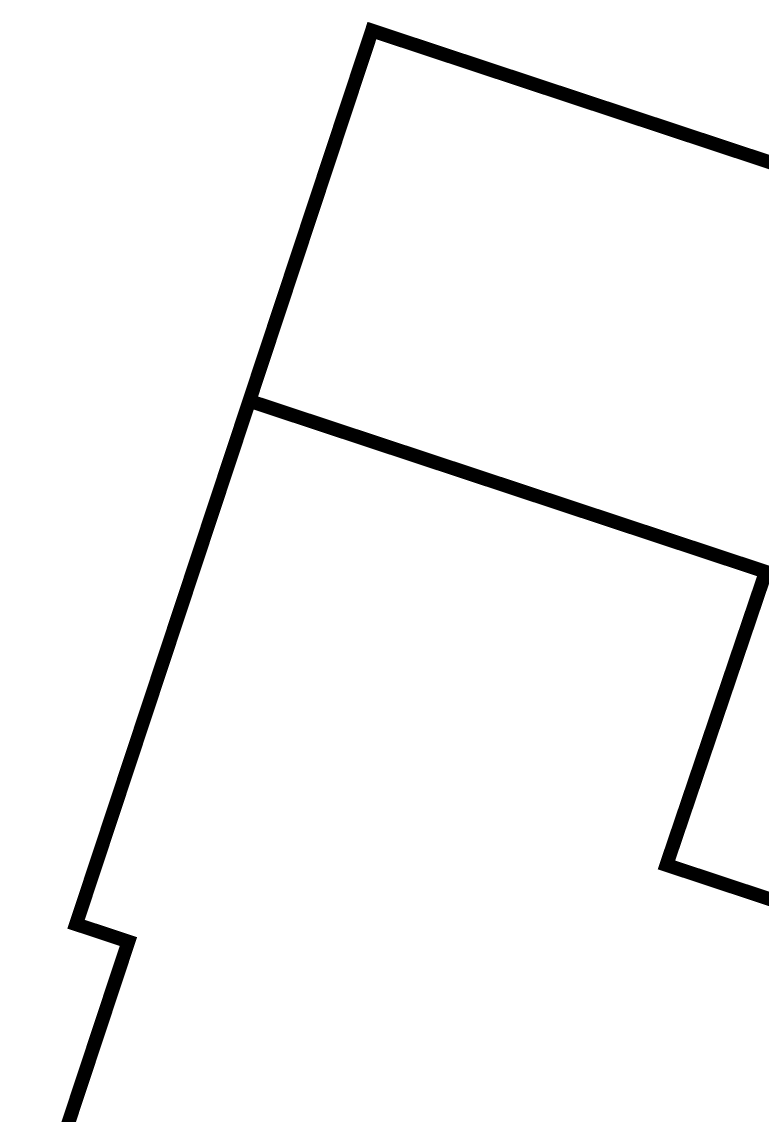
# Model space of a CAD drawing. Header units: inches. Extents: x 350994 to 353538, y 1581369 to 1583842.
# Drawn here: x 351527.51 to 351532.88, y 1583187.95 to 1583195.89 of the extents above; entities that cross this region are included whole.
import ezdxf

# ---------------------------------------------------------------- set-up
doc = ezdxf.new("R2010")
doc.units = ezdxf.units.IN
doc.header["$MEASUREMENT"] = 0
doc.linetypes.add('1', pattern=[0])
doc.linetypes.add('ACAD_ISO03W100', pattern=[30, 12, -18])
doc.layers.add('BOUNDARY', color=5, linetype='Continuous')
doc.layers.add('CW', color=94, linetype='1')

msp = doc.modelspace()

# ---------------------------------------------------------------- linework, layer by layer
at = {"layer": 'BOUNDARY', "lineweight": 5}
msp.add_lwpolyline([(351527.5622, 1583187.031, 0.1, 0.1, 0), (351528.2851, 1583189.2145, 0.1, 0.1, 0), (351527.9054, 1583189.3402, 0.1, 0.1, 0), (351529.1626, 1583193.1375, 0.1, 0.1, 0), (351529.1626, 1583193.1375, 0.1, 0.1, 0), (351532.9089, 1583191.8972, 0.1, 0.1, 0), (351532.1882, 1583189.7704, 0.1, 0.1, 0), (351539.7905, 1583187.2535, 0.1, 0.1, 0), (351540.5112, 1583189.3803, 0.1, 0.1, 0), (351543.6986, 1583188.3251, 0.1, 0.1, 0), (351543.6986, 1583188.3251, 0.1, 0.1, 0), (351543.6986, 1583188.3251, 0.1, 0.1, 0), (351543.6986, 1583188.3251, 0.1, 0.1, 0), (351542.4509, 1583184.5562, 0.1, 0.1, 0)], format="xyseb", dxfattribs=at)
at = {"layer": 'CW', "linetype": 'ACAD_ISO03W100', "lineweight": 5, "ltscale": 0.1, "const_width": 0.1, "elevation": 100.4184}
msp.add_lwpolyline([(351529.1626, 1583193.1375), (351530.052, 1583195.8241), (351544.5881, 1583191.0117), (351543.6986, 1583188.3251)], dxfattribs=at)

doc.saveas('drawing.dxf')
